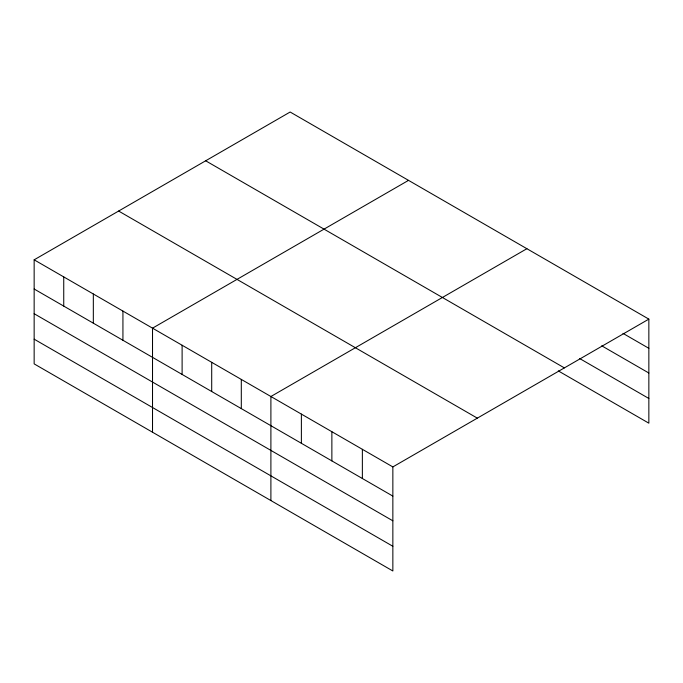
<?xml version="1.0" encoding="UTF-8"?>
<svg xmlns="http://www.w3.org/2000/svg" width="683" height="683" viewBox="0 0 683 683"><rect width="100%" height="100%" fill="white"/><g stroke="black" fill="none" stroke-linecap="round" stroke-linejoin="round"><path stroke-width="1.02" d="M392.853 520.813L392.853 466.916L34.15 259.822L34.15 363.877L392.853 570.979L392.853 520.813L34.15 313.719M558.301 370.903L648.85 423.178L648.85 319.123L290.147 112.021L34.15 259.822M408.519 180.363L152.522 328.164L152.522 432.219M526.892 248.706L270.895 396.507L270.895 500.562M392.853 466.916L648.85 319.123M622.981 333.372L648.85 348.304M601.732 345.811L648.85 373.012M579.551 358.464L648.85 398.471M205.668 160.795L564.371 367.898M118.629 211.047L477.332 418.141M34.15 289.011L392.853 496.106M34.15 339.169L392.853 546.272M362.366 449.312L362.366 478.501M331.87 431.716L331.87 460.897M301.382 414.111L301.382 443.293M241.304 379.424L241.304 408.605M211.704 362.332L211.704 391.521M182.113 345.248L182.113 374.438M122.931 311.081L122.931 340.262M93.332 293.997L93.332 323.179M63.741 276.905L63.741 306.095"/></g></svg>
